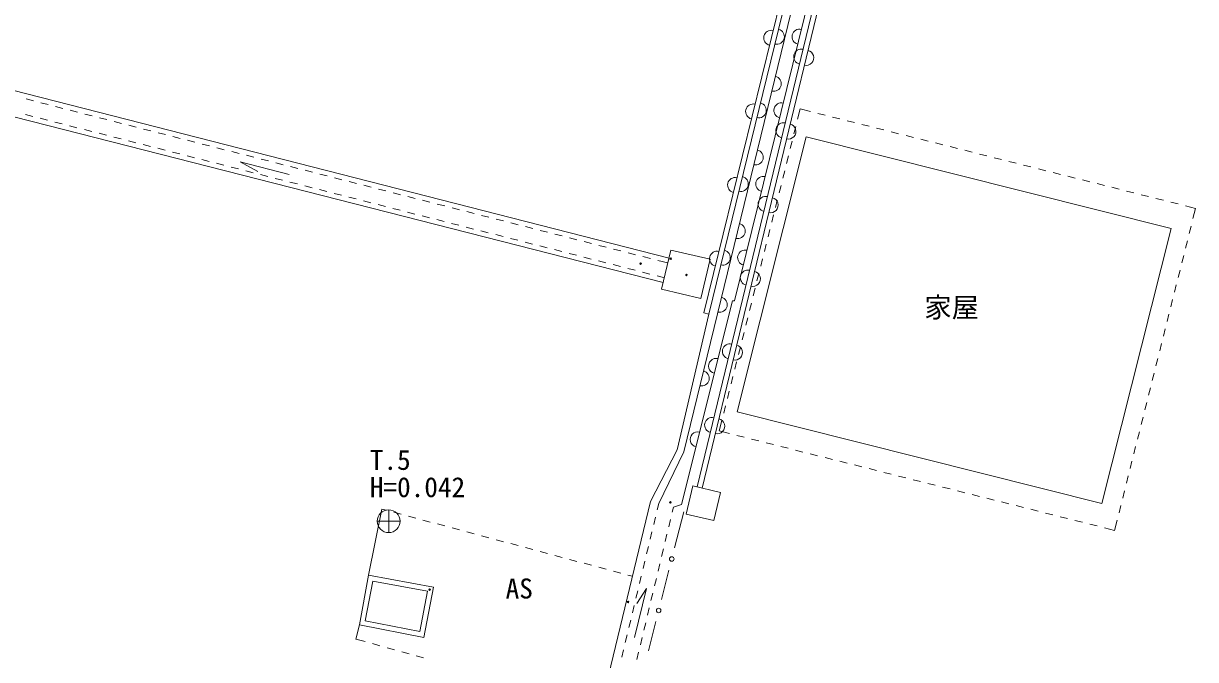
# Model space of a CAD drawing. Units: millimetres on the paper, with parts at other scales. Extents: x -4217 to 649, y -3995 to 278.
# Drawn here: x 122.7 to 200, y -182.2 to -140.3 of the extents above; entities that cross this region are included whole.
import ezdxf
from ezdxf.enums import TextEntityAlignment as Align

# ---------------------------------------------------------------- set-up
doc = ezdxf.new("R2010")
doc.units = ezdxf.units.MM
for name, color, linetype, lineweight in [('0-1_S-BGD', 134, 'Continuous', 18), ('0-3_S-BMK-SRVR', 2, 'Continuous', 18), ('0-9_標高点', 134, 'Continuous', 18), ('0-F_S-BGD', 134, 'Continuous', 18), ('1-0_S-BGD', 134, 'Continuous', 18), ('1-1_S-BGD', 134, 'Continuous', 18)]:
    doc.layers.add(name, color=color, linetype=linetype, lineweight=lineweight)
doc.styles.add('ＭＳ ゴシック', font='')
doc.styles.get('ＭＳ ゴシック').set_extended_font_data('MS Gothic')

msp = doc.modelspace()

# ---------------------------------------------------------------- linework, layer by layer
at = {"layer": '0-1_S-BGD'}
for p, q in [((-147.662, -75.796), (165.307, -155.757)), ((-147.373, -77.59), (164.925, -157.379)), ((167.932, -159.448), (167.609, -159.368)), ((146.376, -172.311), (145.496, -176.678)), ((160.061, -188.501), (164.082, -171.818)), ((144.889, -179.941), (144.659, -180.884))]:
    msp.add_line(p, q, dxfattribs=at)
for points in [[(174.362, -147.754), (198.426, -153.807), (193.863, -171.95), (169.799, -165.898)], [(168.019, -155.838), (167.411, -158.426), (164.822, -157.818), (165.431, -155.229)], [(166.879, -170.788), (168.707, -171.218), (168.271, -173.072), (166.442, -172.641)], [(145.496, -176.678), (149.779, -177.464), (149.139, -180.778), (144.889, -179.941)], [(145.763, -177.066), (149.388, -177.731), (148.875, -180.386), (145.277, -179.678)]]:
    msp.add_lwpolyline(points, close=True, dxfattribs=at)
for points in [[(140.258, -150.236), (137.031, -149.4), (138.184, -150.05)], [(167.932, -159.448), (165.849, -168.398), (164.082, -171.818)], [(163.034, -180.788), (163.826, -177.55), (163.181, -178.55)]]:
    msp.add_lwpolyline(points, dxfattribs=at)
at = {"layer": '0-3_S-BMK-SRVR'}
for p, q in [((146.819, -172.364), (146.819, -173.864)), ((147.569, -173.114), (146.069, -173.114))]:
    msp.add_line(p, q, dxfattribs=at)
msp.add_circle((146.819, -173.114), 0.75, dxfattribs=at)
at = {"layer": '0-9_標高点'}
for centre, radius in [((163.432, -156.124), 0.05), ((163.432, -156.124), 0.0333), ((165.422, -155.798), 0.05), ((165.422, -155.798), 0.0333), ((166.456, -156.874), 0.05), ((166.456, -156.874), 0.0333), ((165.399, -171.871), 0.05), ((165.399, -171.871), 0.0333), ((149.516, -177.624), 0.05), ((149.516, -177.624), 0.0333), ((162.606, -178.441), 0.05), ((162.606, -178.441), 0.0333)]:
    msp.add_circle(centre, radius, dxfattribs=at)
at = {"layer": '0-F_S-BGD'}
for p, q in [((178.871, -113.386), (167.609, -159.368)), ((167.932, -159.448), (179.272, -113.148)), ((166.276, -168.531), (176.954, -124.846)), ((164.632, -171.951), (166.276, -168.531))]:
    msp.add_line(p, q, dxfattribs=at)
for points in [[(178.906, -122.048), (176.626, -130.528), (175.016, -138.388), (167.169, -170.856)], [(167.494, -170.932), (175.341, -138.46), (176.95, -130.605), (179.228, -122.134)], [(177.752, -125.041), (176.786, -128.488), (176.516, -129.211), (174.622, -138.304), (169.629, -158.584), (169.486, -158.584), (166.129, -172.011), (165.605, -172.185)]]:
    msp.add_lwpolyline(points, dxfattribs=at)
for centre, start, end in [((172.413, -141.154), 256.23779, 76.23779), ((173.919, -141.162), 76.1678, 256.1678), ((172.05, -141.234), 76.23779, 256.23779), ((174.029, -142.472), 76.41364, 256.41364), ((174.354, -142.546), 256.41364, 76.41364), ((172.208, -144.26), 256.26431, 76.26431), ((170.861, -146.09), 76.23779, 256.23779), ((171.224, -146.011), 256.23779, 76.23779), ((172.723, -146.017), 76.1678, 256.1678), ((172.854, -147.332), 76.41364, 256.41364), ((173.179, -147.406), 256.41364, 76.41364), ((171.021, -149.117), 256.26431, 76.26431), ((169.671, -150.946), 76.23779, 256.23779), ((170.034, -150.867), 256.23779, 76.23779), ((171.528, -150.872), 76.1678, 256.1678), ((171.68, -152.192), 76.41364, 256.41364), ((172.005, -152.266), 256.41364, 76.41364), ((169.834, -153.974), 256.26431, 76.26431), ((168.482, -155.803), 76.23779, 256.23779), ((168.845, -155.724), 256.23779, 76.23779), ((170.333, -155.727), 76.1678, 256.1678), ((170.505, -157.052), 76.41364, 256.41364), ((170.83, -157.126), 256.41364, 76.41364), ((168.647, -158.831), 256.26431, 76.26431), ((169.331, -161.912), 76.41364, 256.41364), ((169.656, -161.987), 256.41364, 76.41364), ((168.414, -162.872), 75.96376, 255.96376), ((167.46, -163.688), 256.26431, 76.26431), ((168.156, -166.772), 76.41364, 256.41364), ((168.481, -166.847), 256.41364, 76.41364), ((167.201, -167.723), 75.96376, 255.96376)]:
    msp.add_arc(centre, 0.5, start, end, dxfattribs=at)
at = {"layer": '1-0_S-BGD'}
for p, q in [((165.672, -174.878), (166.276, -172.498)), ((164.812, -178.271), (165.303, -176.332)), ((163.951, -181.663), (164.443, -179.725))]:
    msp.add_line(p, q, dxfattribs=at)
for centre in [(165.488, -175.605), (164.627, -178.998)]:
    msp.add_circle(centre, 0.15, dxfattribs=at)
at = {"layer": '1-1_S-BGD'}
for p, q in [((122.899, -145.266), (123.383, -145.39)), ((123.867, -145.513), (124.352, -145.637)), ((124.836, -145.761), (125.321, -145.885)), ((125.805, -146.008), (126.29, -146.132)), ((173.962, -145.921), (173.792, -146.6)), ((173.962, -145.921), (174.634, -146.09)), ((122.871, -146.291), (123.355, -146.415)), ((123.84, -146.538), (124.324, -146.662)), ((124.808, -146.786), (125.293, -146.91)), ((126.774, -146.256), (127.258, -146.38)), ((127.743, -146.504), (128.227, -146.627)), ((128.712, -146.751), (129.196, -146.875)), ((175.118, -146.212), (175.603, -146.334)), ((176.088, -146.456), (176.573, -146.578)), ((177.058, -146.7), (177.543, -146.822)), ((125.777, -147.033), (126.262, -147.157)), ((126.746, -147.281), (127.231, -147.405)), ((127.715, -147.529), (128.199, -147.652)), ((129.681, -146.999), (130.165, -147.122)), ((130.65, -147.246), (131.134, -147.37)), ((131.618, -147.494), (132.103, -147.617)), ((173.67, -147.085), (173.548, -147.57)), ((178.028, -146.944), (178.513, -147.066)), ((178.998, -147.187), (179.483, -147.309)), ((179.967, -147.431), (180.452, -147.553)), ((128.684, -147.776), (129.168, -147.9)), ((129.653, -148.024), (130.137, -148.147)), ((130.622, -148.271), (131.106, -148.395)), ((132.587, -147.741), (133.072, -147.865)), ((133.556, -147.989), (134.041, -148.113)), ((134.525, -148.236), (135.009, -148.36)), ((173.426, -148.055), (173.304, -148.54)), ((180.937, -147.675), (181.422, -147.797)), ((181.907, -147.919), (182.392, -148.041)), ((182.877, -148.163), (183.362, -148.285)), ((183.847, -148.407), (184.332, -148.529)), ((131.591, -148.519), (132.075, -148.642)), ((132.559, -148.766), (133.044, -148.89)), ((133.528, -149.014), (134.013, -149.138)), ((135.494, -148.484), (135.978, -148.608)), ((136.463, -148.731), (136.947, -148.855)), ((137.432, -148.979), (137.916, -149.103)), ((173.182, -149.025), (173.06, -149.51)), ((184.816, -148.651), (185.301, -148.773)), ((185.786, -148.895), (186.271, -149.017)), ((186.756, -149.139), (187.241, -149.261)), ((134.497, -149.261), (134.982, -149.385)), ((135.466, -149.509), (135.951, -149.633)), ((136.435, -149.756), (136.919, -149.88)), ((138.401, -149.226), (138.885, -149.35)), ((139.369, -149.474), (139.854, -149.598)), ((140.338, -149.722), (140.823, -149.845)), ((141.307, -149.969), (141.792, -150.093)), ((187.726, -149.383), (188.211, -149.505)), ((188.696, -149.627), (189.18, -149.749)), ((189.665, -149.871), (190.15, -149.993)), ((137.404, -150.004), (137.888, -150.128)), ((138.373, -150.251), (138.857, -150.375)), ((139.342, -150.499), (139.826, -150.623)), ((142.276, -150.217), (142.76, -150.34)), ((143.245, -150.464), (143.729, -150.588)), ((144.214, -150.712), (144.698, -150.835)), ((172.938, -149.995), (172.816, -150.479)), ((190.635, -150.115), (191.12, -150.236)), ((191.605, -150.358), (192.09, -150.48)), ((192.575, -150.602), (193.06, -150.724)), ((140.31, -150.747), (140.795, -150.87)), ((141.279, -150.994), (141.764, -151.118)), ((142.248, -151.242), (142.733, -151.365)), ((143.217, -151.489), (143.702, -151.613)), ((145.183, -150.959), (145.667, -151.083)), ((146.152, -151.207), (146.636, -151.331)), ((147.12, -151.454), (147.605, -151.578)), ((172.694, -150.964), (172.572, -151.449)), ((193.545, -150.846), (194.029, -150.968)), ((194.514, -151.09), (194.999, -151.212)), ((195.484, -151.334), (195.969, -151.456)), ((144.186, -151.737), (144.67, -151.86)), ((145.155, -151.984), (145.639, -152.108)), ((146.124, -152.232), (146.608, -152.356)), ((148.089, -151.702), (148.574, -151.826)), ((149.058, -151.949), (149.543, -152.073)), ((150.027, -152.197), (150.512, -152.321)), ((172.45, -151.934), (172.328, -152.419)), ((196.454, -151.578), (196.939, -151.7)), ((197.424, -151.822), (197.909, -151.944)), ((198.394, -152.066), (198.878, -152.188)), ((147.093, -152.479), (147.577, -152.603)), ((148.061, -152.727), (148.546, -152.851)), ((149.03, -152.974), (149.515, -153.098)), ((150.996, -152.444), (151.48, -152.568)), ((151.965, -152.692), (152.449, -152.816)), ((152.934, -152.94), (153.418, -153.063)), ((172.206, -152.904), (172.084, -153.389)), ((199.363, -152.31), (200.034, -152.479)), ((200.034, -152.479), (199.864, -153.158)), ((149.999, -153.222), (150.484, -153.346)), ((150.968, -153.469), (151.453, -153.593)), ((151.937, -153.717), (152.421, -153.841)), ((153.903, -153.187), (154.387, -153.311)), ((154.871, -153.435), (155.356, -153.558)), ((155.84, -153.682), (156.325, -153.806)), ((199.742, -153.643), (199.62, -154.128)), ((152.906, -153.965), (153.39, -154.088)), ((153.875, -154.212), (154.359, -154.336)), ((154.844, -154.46), (155.328, -154.583)), ((156.809, -153.93), (157.294, -154.053)), ((157.778, -154.177), (158.263, -154.301)), ((158.747, -154.425), (159.231, -154.549)), ((171.962, -153.874), (171.84, -154.359)), ((155.813, -154.707), (156.297, -154.831)), ((156.781, -154.955), (157.266, -155.078)), ((157.75, -155.202), (158.235, -155.326)), ((159.716, -154.672), (160.2, -154.796)), ((160.685, -154.92), (161.169, -155.044)), ((161.654, -155.167), (162.138, -155.291)), ((171.718, -154.844), (171.596, -155.328)), ((199.498, -154.612), (199.376, -155.097)), ((158.719, -155.45), (159.204, -155.574)), ((159.688, -155.697), (160.172, -155.821)), ((160.657, -155.945), (161.141, -156.069)), ((162.622, -155.415), (163.107, -155.539)), ((163.591, -155.662), (164.076, -155.786)), ((164.56, -155.91), (165.231, -156.081)), ((171.474, -155.813), (171.352, -156.298)), ((199.254, -155.582), (199.132, -156.067)), ((161.626, -156.192), (162.11, -156.316)), ((162.595, -156.44), (163.079, -156.564)), ((163.564, -156.687), (164.048, -156.811)), ((171.23, -156.783), (171.109, -157.268)), ((199.01, -156.552), (198.888, -157.037)), ((164.532, -156.935), (165.002, -157.055)), ((198.766, -157.522), (198.644, -158.007)), ((170.987, -157.753), (170.865, -158.238)), ((170.743, -158.723), (170.621, -159.208)), ((198.522, -158.492), (198.4, -158.977)), ((170.499, -159.692), (170.377, -160.177)), ((198.278, -159.461), (198.156, -159.946)), ((170.255, -160.662), (170.133, -161.147)), ((198.034, -160.431), (197.912, -160.916)), ((197.79, -161.401), (197.668, -161.886)), ((170.011, -161.632), (169.889, -162.117)), ((169.767, -162.602), (169.645, -163.087)), ((197.546, -162.371), (197.424, -162.856)), ((169.523, -163.572), (169.401, -164.057)), ((197.302, -163.341), (197.181, -163.826)), ((169.279, -164.541), (169.157, -165.026)), ((197.059, -164.31), (196.937, -164.795)), ((196.815, -165.28), (196.693, -165.765)), ((169.035, -165.511), (168.913, -165.996)), ((196.571, -166.25), (196.449, -166.735)), ((169.776, -167.451), (170.261, -167.573)), ((170.746, -167.695), (171.231, -167.817)), ((196.327, -167.22), (196.205, -167.705)), ((171.716, -167.939), (172.201, -168.061)), ((172.686, -168.183), (173.171, -168.305)), ((173.656, -168.427), (174.141, -168.549)), ((196.083, -168.19), (195.961, -168.674)), ((174.625, -168.671), (175.11, -168.793)), ((175.595, -168.914), (176.08, -169.036)), ((176.565, -169.158), (177.05, -169.28)), ((195.839, -169.159), (195.717, -169.644)), ((177.535, -169.402), (178.02, -169.524)), ((178.505, -169.646), (178.99, -169.768)), ((179.474, -169.89), (179.959, -170.012)), ((180.444, -170.134), (180.929, -170.256)), ((181.414, -170.378), (181.899, -170.5)), ((182.384, -170.622), (182.869, -170.744)), ((195.595, -170.129), (195.473, -170.614)), ((183.354, -170.866), (183.839, -170.988)), ((184.323, -171.11), (184.808, -171.232)), ((185.293, -171.354), (185.778, -171.476)), ((186.263, -171.598), (186.748, -171.72)), ((195.351, -171.099), (195.229, -171.584)), ((146.376, -172.311), (146.667, -172.389)), ((164.535, -172.354), (164.632, -171.951)), ((165.525, -172.515), (165.605, -172.185)), ((187.233, -171.842), (187.718, -171.963)), ((188.203, -172.085), (188.687, -172.207)), ((189.172, -172.329), (189.657, -172.451)), ((195.107, -172.069), (194.985, -172.554)), ((147.15, -172.519), (147.633, -172.649)), ((148.116, -172.778), (148.599, -172.908)), ((149.081, -173.038), (149.564, -173.167)), ((164.301, -173.326), (164.418, -172.84)), ((165.291, -173.487), (165.408, -173.001)), ((190.142, -172.573), (190.627, -172.695)), ((191.112, -172.817), (191.597, -172.939)), ((192.082, -173.061), (192.567, -173.183)), ((194.863, -173.039), (194.692, -173.718)), ((150.047, -173.297), (150.53, -173.427)), ((151.013, -173.557), (151.496, -173.686)), ((151.979, -173.816), (152.462, -173.946)), ((164.067, -174.298), (164.184, -173.812)), ((193.052, -173.305), (193.536, -173.427)), ((194.021, -173.549), (194.692, -173.718)), ((152.945, -174.075), (153.427, -174.205)), ((153.91, -174.335), (154.393, -174.464)), ((154.876, -174.594), (155.359, -174.724)), ((165.057, -174.459), (165.174, -173.973)), ((155.842, -174.854), (156.325, -174.983)), ((156.808, -175.113), (157.29, -175.243)), ((157.773, -175.372), (158.256, -175.502)), ((163.832, -175.27), (163.95, -174.784)), ((164.822, -175.431), (164.939, -174.945)), ((158.739, -175.632), (159.222, -175.762)), ((159.705, -175.891), (160.188, -176.021)), ((160.671, -176.151), (161.154, -176.28)), ((163.598, -176.243), (163.715, -175.757)), ((164.588, -176.403), (164.705, -175.917)), ((161.636, -176.41), (162.119, -176.54)), ((162.602, -176.669), (162.893, -176.748)), ((163.364, -177.215), (163.481, -176.729)), ((164.354, -177.375), (164.471, -176.889)), ((163.129, -178.187), (163.247, -177.701)), ((164.119, -178.347), (164.236, -177.861)), ((162.895, -179.159), (163.012, -178.673)), ((163.885, -179.32), (164.002, -178.834)), ((162.661, -180.131), (162.778, -179.645)), ((163.651, -180.292), (163.768, -179.806)), ((144.659, -180.884), (145.27, -181.055)), ((162.426, -181.103), (162.544, -180.617)), ((163.416, -181.264), (163.534, -180.778)), ((145.751, -181.189), (146.233, -181.324)), ((146.714, -181.458), (147.196, -181.593)), ((162.192, -182.076), (162.309, -181.59)), ((147.678, -181.727), (148.159, -181.862)), ((148.641, -181.996), (149.122, -182.131)), ((163.182, -182.236), (163.299, -181.75))]:
    msp.add_line(p, q, dxfattribs=at)
msp.add_lwpolyline([(168.791, -166.481), (168.62, -167.16), (169.292, -167.329)], dxfattribs=at)

# ---------------------------------------------------------------- texts
at = {"layer": '0-1_S-BGD', "style": 'ＭＳ ゴシック'}
for s, p in [('家屋', (182.147, -160.066)), ('AS', (154.531, -178.608))]:
    msp.add_text(s, height=1.32, dxfattribs=at).set_placement(p, align=Align.BOTTOM_LEFT)
at = {"layer": '0-3_S-BMK-SRVR', "style": 'ＭＳ ゴシック'}
for s, p in [('T.5', (145.576, -170.124)), ('H=0.042', (145.576, -171.924))]:
    msp.add_text(s, height=1.32, dxfattribs=at).set_placement(p, align=Align.BOTTOM_LEFT)

doc.saveas('drawing.dxf')
